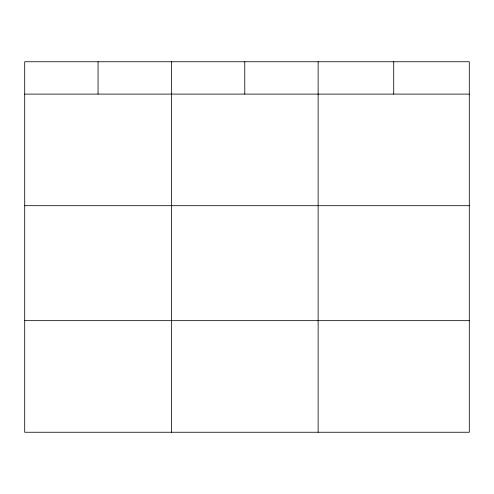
<?xml version="1.0" encoding="UTF-8"?>
<svg xmlns="http://www.w3.org/2000/svg" width="494" height="494" viewBox="0 0 494 494"><rect width="100%" height="100%" fill="white"/><g stroke="black" fill="none" stroke-linecap="round" stroke-linejoin="round"><path stroke-width="0.74" d="M469.3 94.101L469.3 432.25L24.7 432.25L24.7 61.75L469.3 61.75L469.3 94.101L24.7 94.101M24.7 205.689L469.3 205.689M24.7 320.662L469.3 320.662M393.718 61.75L393.718 94.101M318.136 61.75L318.136 432.25M244.777 61.75L244.777 94.101M171.418 61.75L171.418 432.25M98.059 61.75L98.059 94.101"/></g></svg>
